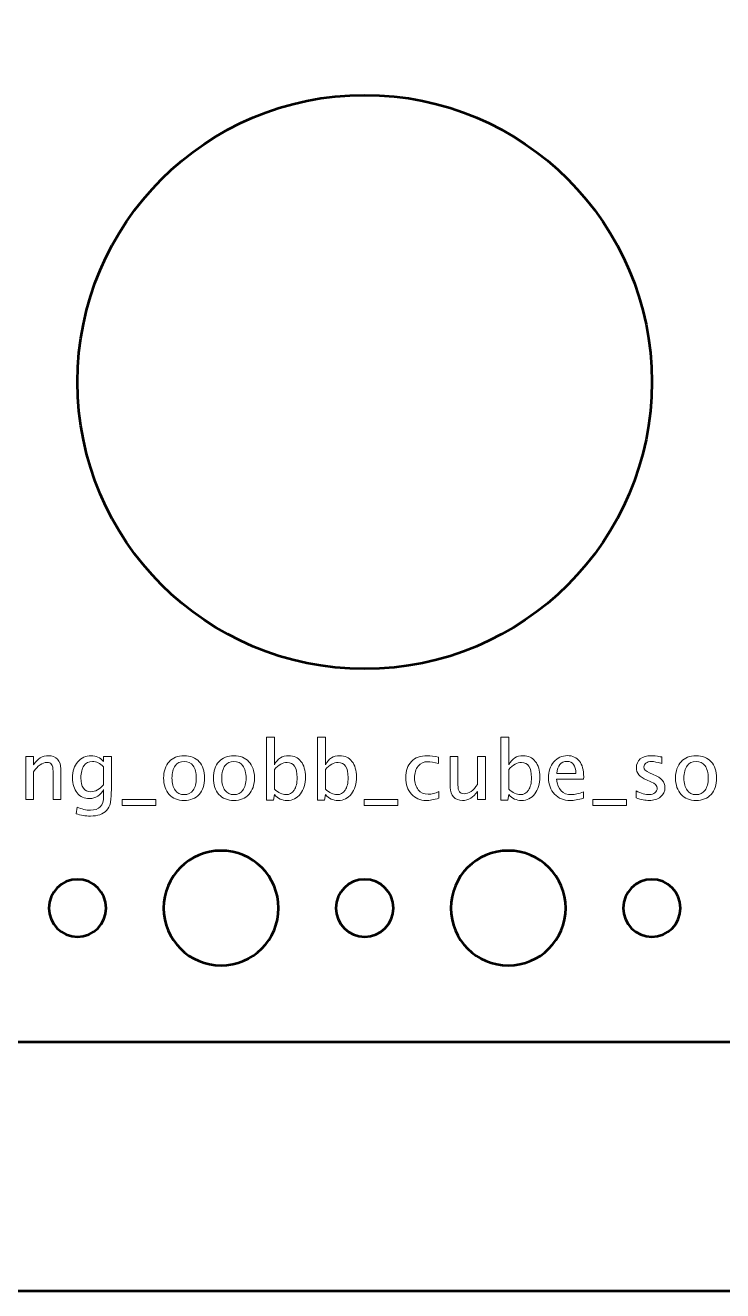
# Model space of a CAD drawing. Header units: centimetres. Extents: x -44 to 44, y -29.8 to 29.1.
# Drawn here: x -31.77 to -28.13, y -29.75 to -23.14 of the extents above; entities that cross this region are included whole.
import ezdxf

# ---------------------------------------------------------------- set-up
doc = ezdxf.new("R2010")
doc.units = ezdxf.units.CM
doc.header["$MEASUREMENT"] = 0
doc.layers.add('Layer 1', color=7, linetype='Continuous')

msp = doc.modelspace()

# ---------------------------------------------------------------- linework, layer by layer
at = {"layer": 'Layer 1', "color": 4, "lineweight": 53}
msp.add_lwpolyline([(-44, -29.75), (-16, -29.75), (-16, -6.25), (-44, -6.25), (-44, -29.75)], close=True, dxfattribs=at)
at = {"layer": 'Layer 1', "lineweight": 53}
msp.add_ellipse((-29.99996, -25.00004), major_axis=(0, 1.50004), ratio=1, dxfattribs=at)
for points, knots in [([(-40.45, -27.95), (-40.45, -27.95), (-40.45, -8.05), (-40.45, -8.05), (-40.45, -8.05), (-40.45, -7.77386), (-40.22614, -7.55), (-39.95, -7.55), (-39.95, -7.55), (-39.95, -7.55), (-20.05, -7.55), (-20.05, -7.55), (-20.05, -7.55), (-19.77386, -7.55), (-19.55, -7.77386), (-19.55, -8.05), (-19.55, -8.05), (-19.55, -8.05), (-19.55, -27.95), (-19.55, -27.95), (-19.55, -27.95), (-19.55, -28.22614), (-19.77386, -28.45), (-20.05, -28.45), (-20.05, -28.45), (-20.05, -28.45), (-39.95, -28.45), (-39.95, -28.45), (-39.95, -28.45), (-40.22614, -28.45), (-40.45, -28.22614), (-40.45, -27.95)], [0, 0, 0, 0, 0.1111111, 0.1111111, 0.1111111, 0.1111111, 0.2222222, 0.2222222, 0.2222222, 0.2222222, 0.3333333, 0.3333333, 0.3333333, 0.3333333, 0.4444444, 0.4444444, 0.4444444, 0.4444444, 0.5555556, 0.5555556, 0.5555556, 0.5555556, 0.6666667, 0.6666667, 0.6666667, 0.6666667, 0.7777778, 0.7777778, 0.7777778, 0.7777778, 1, 1, 1, 1]), ([(-31.05, -27.75), (-31.05, -27.58431), (-30.91569, -27.45), (-30.75, -27.45), (-30.75, -27.45), (-30.58431, -27.45), (-30.45, -27.58431), (-30.45, -27.75), (-30.45, -27.75), (-30.45, -27.91569), (-30.58431, -28.05), (-30.75, -28.05), (-30.75, -28.05), (-30.91569, -28.05), (-31.05, -27.91569), (-31.05, -27.75)], [0, 0, 0, 0, 0.2, 0.2, 0.2, 0.2, 0.4, 0.4, 0.4, 0.4, 0.6, 0.6, 0.6, 0.6, 1, 1, 1, 1]), ([(-29.55, -27.75), (-29.55, -27.58431), (-29.41569, -27.45), (-29.25, -27.45), (-29.25, -27.45), (-29.08431, -27.45), (-28.95, -27.58431), (-28.95, -27.75), (-28.95, -27.75), (-28.95, -27.91569), (-29.08431, -28.05), (-29.25, -28.05), (-29.25, -28.05), (-29.41569, -28.05), (-29.55, -27.91569), (-29.55, -27.75)], [0, 0, 0, 0, 0.2, 0.2, 0.2, 0.2, 0.4, 0.4, 0.4, 0.4, 0.6, 0.6, 0.6, 0.6, 1, 1, 1, 1]), ([(-31.65, -27.75), (-31.65, -27.66716), (-31.58284, -27.6), (-31.5, -27.6), (-31.5, -27.6), (-31.41716, -27.6), (-31.35, -27.66716), (-31.35, -27.75), (-31.35, -27.75), (-31.35, -27.83284), (-31.41716, -27.9), (-31.5, -27.9), (-31.5, -27.9), (-31.58284, -27.9), (-31.65, -27.83284), (-31.65, -27.75)], [0, 0, 0, 0, 0.2, 0.2, 0.2, 0.2, 0.4, 0.4, 0.4, 0.4, 0.6, 0.6, 0.6, 0.6, 1, 1, 1, 1]), ([(-30.15, -27.75), (-30.15, -27.66716), (-30.08284, -27.6), (-30, -27.6), (-30, -27.6), (-29.91716, -27.6), (-29.85, -27.66716), (-29.85, -27.75), (-29.85, -27.75), (-29.85, -27.83284), (-29.91716, -27.9), (-30, -27.9), (-30, -27.9), (-30.08284, -27.9), (-30.15, -27.83284), (-30.15, -27.75)], [0, 0, 0, 0, 0.2, 0.2, 0.2, 0.2, 0.4, 0.4, 0.4, 0.4, 0.6, 0.6, 0.6, 0.6, 1, 1, 1, 1]), ([(-28.65, -27.75), (-28.65, -27.66716), (-28.58284, -27.6), (-28.5, -27.6), (-28.5, -27.6), (-28.41716, -27.6), (-28.35, -27.66716), (-28.35, -27.75), (-28.35, -27.75), (-28.35, -27.83284), (-28.41716, -27.9), (-28.5, -27.9), (-28.5, -27.9), (-28.58284, -27.9), (-28.65, -27.83284), (-28.65, -27.75)], [0, 0, 0, 0, 0.2, 0.2, 0.2, 0.2, 0.4, 0.4, 0.4, 0.4, 0.6, 0.6, 0.6, 0.6, 1, 1, 1, 1])]:
    msp.add_open_spline(points, degree=3, knots=knots, dxfattribs=at)
at = {"layer": 'Layer 1', "color": 5, "lineweight": 9}
for points, knots in [([(-30.51224, -27.18506), (-30.51224, -27.18506), (-30.51224, -26.85613), (-30.51224, -26.85613), (-30.51224, -26.85613), (-30.51224, -26.85613), (-30.4716, -26.85613), (-30.4716, -26.85613), (-30.4716, -26.85613), (-30.4716, -26.85613), (-30.4716, -27.00056), (-30.4716, -27.00056), (-30.4716, -27.00056), (-30.45495, -26.96916), (-30.4299, -26.9535), (-30.39653, -26.9535), (-30.39653, -26.9535), (-30.36951, -26.9535), (-30.34827, -26.96331), (-30.33275, -26.98299), (-30.33275, -26.98299), (-30.31723, -27.00268), (-30.30947, -27.02956), (-30.30947, -27.06363), (-30.30947, -27.06363), (-30.30947, -27.10075), (-30.31828, -27.13073), (-30.33585, -27.15345), (-30.33585, -27.15345), (-30.35342, -27.17624), (-30.37656, -27.1876), (-30.40521, -27.1876), (-30.40521, -27.1876), (-30.43181, -27.1876), (-30.45396, -27.17744), (-30.4716, -27.15705), (-30.4716, -27.15705), (-30.4716, -27.15705), (-30.47654, -27.18506), (-30.47654, -27.18506), (-30.47654, -27.18506), (-30.47654, -27.18506), (-30.51224, -27.18506), (-30.51224, -27.18506)], [0, 0, 0, 0, 0.0833333, 0.0833333, 0.0833333, 0.0833333, 0.1666667, 0.1666667, 0.1666667, 0.1666667, 0.25, 0.25, 0.25, 0.25, 0.3333333, 0.3333333, 0.3333333, 0.3333333, 0.4166667, 0.4166667, 0.4166667, 0.4166667, 0.5, 0.5, 0.5, 0.5, 0.5833333, 0.5833333, 0.5833333, 0.5833333, 0.6666667, 0.6666667, 0.6666667, 0.6666667, 0.75, 0.75, 0.75, 0.75, 0.8333333, 0.8333333, 0.8333333, 0.8333333, 1, 1, 1, 1]), ([(-30.24582, -27.18506), (-30.24582, -27.18506), (-30.24582, -26.85613), (-30.24582, -26.85613), (-30.24582, -26.85613), (-30.24582, -26.85613), (-30.20518, -26.85613), (-30.20518, -26.85613), (-30.20518, -26.85613), (-30.20518, -26.85613), (-30.20518, -27.00056), (-30.20518, -27.00056), (-30.20518, -27.00056), (-30.18853, -26.96916), (-30.16348, -26.9535), (-30.13011, -26.9535), (-30.13011, -26.9535), (-30.10309, -26.9535), (-30.08185, -26.96331), (-30.06633, -26.98299), (-30.06633, -26.98299), (-30.05081, -27.00268), (-30.04305, -27.02956), (-30.04305, -27.06363), (-30.04305, -27.06363), (-30.04305, -27.10075), (-30.05186, -27.13073), (-30.06943, -27.15345), (-30.06943, -27.15345), (-30.087, -27.17624), (-30.11014, -27.1876), (-30.13879, -27.1876), (-30.13879, -27.1876), (-30.16539, -27.1876), (-30.18754, -27.17744), (-30.20518, -27.15705), (-30.20518, -27.15705), (-30.20518, -27.15705), (-30.21012, -27.18506), (-30.21012, -27.18506), (-30.21012, -27.18506), (-30.21012, -27.18506), (-30.24582, -27.18506), (-30.24582, -27.18506)], [0, 0, 0, 0, 0.0833333, 0.0833333, 0.0833333, 0.0833333, 0.1666667, 0.1666667, 0.1666667, 0.1666667, 0.25, 0.25, 0.25, 0.25, 0.3333333, 0.3333333, 0.3333333, 0.3333333, 0.4166667, 0.4166667, 0.4166667, 0.4166667, 0.5, 0.5, 0.5, 0.5, 0.5833333, 0.5833333, 0.5833333, 0.5833333, 0.6666667, 0.6666667, 0.6666667, 0.6666667, 0.75, 0.75, 0.75, 0.75, 0.8333333, 0.8333333, 0.8333333, 0.8333333, 1, 1, 1, 1]), ([(-29.28816, -27.18506), (-29.28816, -27.18506), (-29.28816, -26.85613), (-29.28816, -26.85613), (-29.28816, -26.85613), (-29.28816, -26.85613), (-29.24752, -26.85613), (-29.24752, -26.85613), (-29.24752, -26.85613), (-29.24752, -26.85613), (-29.24752, -27.00056), (-29.24752, -27.00056), (-29.24752, -27.00056), (-29.23087, -26.96916), (-29.20582, -26.9535), (-29.17245, -26.9535), (-29.17245, -26.9535), (-29.14543, -26.9535), (-29.12419, -26.96331), (-29.10867, -26.98299), (-29.10867, -26.98299), (-29.09315, -27.00268), (-29.08539, -27.02956), (-29.08539, -27.06363), (-29.08539, -27.06363), (-29.08539, -27.10075), (-29.0942, -27.13073), (-29.11177, -27.15345), (-29.11177, -27.15345), (-29.12934, -27.17624), (-29.15248, -27.1876), (-29.18113, -27.1876), (-29.18113, -27.1876), (-29.20773, -27.1876), (-29.22988, -27.17744), (-29.24752, -27.15705), (-29.24752, -27.15705), (-29.24752, -27.15705), (-29.25246, -27.18506), (-29.25246, -27.18506), (-29.25246, -27.18506), (-29.25246, -27.18506), (-29.28816, -27.18506), (-29.28816, -27.18506)], [0, 0, 0, 0, 0.0833333, 0.0833333, 0.0833333, 0.0833333, 0.1666667, 0.1666667, 0.1666667, 0.1666667, 0.25, 0.25, 0.25, 0.25, 0.3333333, 0.3333333, 0.3333333, 0.3333333, 0.4166667, 0.4166667, 0.4166667, 0.4166667, 0.5, 0.5, 0.5, 0.5, 0.5833333, 0.5833333, 0.5833333, 0.5833333, 0.6666667, 0.6666667, 0.6666667, 0.6666667, 0.75, 0.75, 0.75, 0.75, 0.8333333, 0.8333333, 0.8333333, 0.8333333, 1, 1, 1, 1]), ([(-31.77075, -27.18252), (-31.77075, -27.18252), (-31.77075, -26.95816), (-31.77075, -26.95816), (-31.77075, -26.95816), (-31.77075, -26.95816), (-31.73011, -26.95816), (-31.73011, -26.95816), (-31.73011, -26.95816), (-31.73011, -26.95816), (-31.73011, -27.00056), (-31.73011, -27.00056), (-31.73011, -27.00056), (-31.70859, -26.96916), (-31.6822, -26.9535), (-31.65102, -26.9535), (-31.65102, -26.9535), (-31.6314, -26.9535), (-31.61581, -26.95964), (-31.60431, -26.97198), (-31.60431, -26.97198), (-31.59281, -26.98426), (-31.58703, -27.00084), (-31.58703, -27.02158), (-31.58703, -27.02158), (-31.58703, -27.02158), (-31.58703, -27.18252), (-31.58703, -27.18252), (-31.58703, -27.18252), (-31.58703, -27.18252), (-31.62766, -27.18252), (-31.62766, -27.18252), (-31.62766, -27.18252), (-31.62766, -27.18252), (-31.62766, -27.03485), (-31.62766, -27.03485), (-31.62766, -27.03485), (-31.62766, -27.0182), (-31.63013, -27.00634), (-31.635, -26.99929), (-31.635, -26.99929), (-31.63994, -26.99216), (-31.64806, -26.98863), (-31.65941, -26.98863), (-31.65941, -26.98863), (-31.68439, -26.98863), (-31.70796, -27.00493), (-31.73011, -27.03753), (-31.73011, -27.03753), (-31.73011, -27.03753), (-31.73011, -27.18252), (-31.73011, -27.18252), (-31.73011, -27.18252), (-31.73011, -27.18252), (-31.77075, -27.18252), (-31.77075, -27.18252)], [0, 0, 0, 0, 0.0666667, 0.0666667, 0.0666667, 0.0666667, 0.1333333, 0.1333333, 0.1333333, 0.1333333, 0.2, 0.2, 0.2, 0.2, 0.2666667, 0.2666667, 0.2666667, 0.2666667, 0.3333333, 0.3333333, 0.3333333, 0.3333333, 0.4, 0.4, 0.4, 0.4, 0.4666667, 0.4666667, 0.4666667, 0.4666667, 0.5333333, 0.5333333, 0.5333333, 0.5333333, 0.6, 0.6, 0.6, 0.6, 0.6666667, 0.6666667, 0.6666667, 0.6666667, 0.7333333, 0.7333333, 0.7333333, 0.7333333, 0.8, 0.8, 0.8, 0.8, 0.8666667, 0.8666667, 0.8666667, 0.8666667, 1, 1, 1, 1]), ([(-31.50715, -27.25703), (-31.50715, -27.25703), (-31.50236, -27.22189), (-31.50236, -27.22189), (-31.50236, -27.22189), (-31.47879, -27.2329), (-31.45544, -27.2384), (-31.43237, -27.2384), (-31.43237, -27.2384), (-31.38658, -27.2384), (-31.36364, -27.21413), (-31.36364, -27.16566), (-31.36364, -27.16566), (-31.36364, -27.16566), (-31.36364, -27.13038), (-31.36364, -27.13038), (-31.36364, -27.13038), (-31.3707, -27.14527), (-31.38072, -27.15677), (-31.39377, -27.16502), (-31.39377, -27.16502), (-31.40682, -27.17328), (-31.42136, -27.17744), (-31.43737, -27.17744), (-31.43737, -27.17744), (-31.46454, -27.17744), (-31.48606, -27.1677), (-31.50193, -27.14823), (-31.50193, -27.14823), (-31.51781, -27.12876), (-31.52578, -27.10237), (-31.52578, -27.06907), (-31.52578, -27.06907), (-31.52578, -27.03499), (-31.51675, -27.00719), (-31.49869, -26.98567), (-31.49869, -26.98567), (-31.48055, -26.96422), (-31.4572, -26.9535), (-31.42848, -26.9535), (-31.42848, -26.9535), (-31.40337, -26.9535), (-31.38171, -26.96366), (-31.36364, -26.98405), (-31.36364, -26.98405), (-31.36364, -26.98405), (-31.36364, -26.95816), (-31.36364, -26.95816), (-31.36364, -26.95816), (-31.36364, -26.95816), (-31.32301, -26.95816), (-31.32301, -26.95816), (-31.32301, -26.95816), (-31.32301, -26.95816), (-31.32301, -27.12128), (-31.32301, -27.12128), (-31.32301, -27.12128), (-31.32301, -27.15634), (-31.32484, -27.18231), (-31.32851, -27.19917), (-31.32851, -27.19917), (-31.33211, -27.21603), (-31.33902, -27.22986), (-31.34904, -27.24059), (-31.34904, -27.24059), (-31.36682, -27.25942), (-31.39462, -27.26888), (-31.43237, -27.26888), (-31.43237, -27.26888), (-31.45826, -27.26888), (-31.48316, -27.26493), (-31.50715, -27.25703)], [0, 0, 0, 0, 0.0526316, 0.0526316, 0.0526316, 0.0526316, 0.1052632, 0.1052632, 0.1052632, 0.1052632, 0.1578947, 0.1578947, 0.1578947, 0.1578947, 0.2105263, 0.2105263, 0.2105263, 0.2105263, 0.2631579, 0.2631579, 0.2631579, 0.2631579, 0.3157895, 0.3157895, 0.3157895, 0.3157895, 0.3684211, 0.3684211, 0.3684211, 0.3684211, 0.4210526, 0.4210526, 0.4210526, 0.4210526, 0.4736842, 0.4736842, 0.4736842, 0.4736842, 0.5263158, 0.5263158, 0.5263158, 0.5263158, 0.5789474, 0.5789474, 0.5789474, 0.5789474, 0.6315789, 0.6315789, 0.6315789, 0.6315789, 0.6842105, 0.6842105, 0.6842105, 0.6842105, 0.7368421, 0.7368421, 0.7368421, 0.7368421, 0.7894737, 0.7894737, 0.7894737, 0.7894737, 0.8421053, 0.8421053, 0.8421053, 0.8421053, 0.8947368, 0.8947368, 0.8947368, 0.8947368, 1, 1, 1, 1]), ([(-31.36364, -27.10491), (-31.36364, -27.10491), (-31.36364, -27.01185), (-31.36364, -27.01185), (-31.36364, -27.01185), (-31.38157, -26.99329), (-31.40111, -26.98398), (-31.42221, -26.98398), (-31.42221, -26.98398), (-31.44097, -26.98398), (-31.45565, -26.99146), (-31.46623, -27.00649), (-31.46623, -27.00649), (-31.47689, -27.02144), (-31.48218, -27.04226), (-31.48218, -27.06879), (-31.48218, -27.06879), (-31.48218, -27.11754), (-31.46489, -27.14188), (-31.43025, -27.14188), (-31.43025, -27.14188), (-31.40668, -27.14188), (-31.38446, -27.12953), (-31.36364, -27.10491)], [0, 0, 0, 0, 0.1428571, 0.1428571, 0.1428571, 0.1428571, 0.2857143, 0.2857143, 0.2857143, 0.2857143, 0.4285714, 0.4285714, 0.4285714, 0.4285714, 0.5714286, 0.5714286, 0.5714286, 0.5714286, 0.7142857, 0.7142857, 0.7142857, 0.7142857, 1, 1, 1, 1]), ([(-30.94306, -27.1876), (-30.97601, -27.1876), (-31.00211, -27.17709), (-31.0213, -27.15606), (-31.0213, -27.15606), (-31.04056, -27.13504), (-31.05016, -27.10646), (-31.05016, -27.07041), (-31.05016, -27.07041), (-31.05016, -27.03443), (-31.04056, -27.00592), (-31.0213, -26.98497), (-31.0213, -26.98497), (-31.00211, -26.96401), (-30.97601, -26.9535), (-30.94306, -26.9535), (-30.94306, -26.9535), (-30.91011, -26.9535), (-30.884, -26.96401), (-30.86481, -26.98497), (-30.86481, -26.98497), (-30.84555, -27.00592), (-30.83596, -27.03443), (-30.83596, -27.07041), (-30.83596, -27.07041), (-30.83596, -27.10646), (-30.84555, -27.13504), (-30.86481, -27.15606), (-30.86481, -27.15606), (-30.884, -27.17709), (-30.91011, -27.1876), (-30.94306, -27.1876)], [0, 0, 0, 0, 0.1111111, 0.1111111, 0.1111111, 0.1111111, 0.2222222, 0.2222222, 0.2222222, 0.2222222, 0.3333333, 0.3333333, 0.3333333, 0.3333333, 0.4444444, 0.4444444, 0.4444444, 0.4444444, 0.5555556, 0.5555556, 0.5555556, 0.5555556, 0.6666667, 0.6666667, 0.6666667, 0.6666667, 0.7777778, 0.7777778, 0.7777778, 0.7777778, 1, 1, 1, 1]), ([(-30.94313, -27.15712), (-30.92302, -27.15712), (-30.90736, -27.14957), (-30.89621, -27.1344), (-30.89621, -27.1344), (-30.88513, -27.1193), (-30.87956, -27.09792), (-30.87956, -27.07041), (-30.87956, -27.07041), (-30.87956, -27.04296), (-30.88513, -27.02165), (-30.89621, -27.00656), (-30.89621, -27.00656), (-30.90736, -26.99153), (-30.92302, -26.98398), (-30.94313, -26.98398), (-30.94313, -26.98398), (-30.96331, -26.98398), (-30.97897, -26.99153), (-30.98998, -27.00656), (-30.98998, -27.00656), (-31.00105, -27.02165), (-31.00656, -27.04296), (-31.00656, -27.07041), (-31.00656, -27.07041), (-31.00656, -27.09792), (-31.00105, -27.1193), (-30.98998, -27.1344), (-30.98998, -27.1344), (-30.97897, -27.14957), (-30.96331, -27.15712), (-30.94313, -27.15712)], [0, 0, 0, 0, 0.1111111, 0.1111111, 0.1111111, 0.1111111, 0.2222222, 0.2222222, 0.2222222, 0.2222222, 0.3333333, 0.3333333, 0.3333333, 0.3333333, 0.4444444, 0.4444444, 0.4444444, 0.4444444, 0.5555556, 0.5555556, 0.5555556, 0.5555556, 0.6666667, 0.6666667, 0.6666667, 0.6666667, 0.7777778, 0.7777778, 0.7777778, 0.7777778, 1, 1, 1, 1]), ([(-30.68299, -27.1876), (-30.71594, -27.1876), (-30.74204, -27.17709), (-30.76123, -27.15606), (-30.76123, -27.15606), (-30.78049, -27.13504), (-30.79009, -27.10646), (-30.79009, -27.07041), (-30.79009, -27.07041), (-30.79009, -27.03443), (-30.78049, -27.00592), (-30.76123, -26.98497), (-30.76123, -26.98497), (-30.74204, -26.96401), (-30.71594, -26.9535), (-30.68299, -26.9535), (-30.68299, -26.9535), (-30.65004, -26.9535), (-30.62393, -26.96401), (-30.60474, -26.98497), (-30.60474, -26.98497), (-30.58548, -27.00592), (-30.57589, -27.03443), (-30.57589, -27.07041), (-30.57589, -27.07041), (-30.57589, -27.10646), (-30.58548, -27.13504), (-30.60474, -27.15606), (-30.60474, -27.15606), (-30.62393, -27.17709), (-30.65004, -27.1876), (-30.68299, -27.1876)], [0, 0, 0, 0, 0.1111111, 0.1111111, 0.1111111, 0.1111111, 0.2222222, 0.2222222, 0.2222222, 0.2222222, 0.3333333, 0.3333333, 0.3333333, 0.3333333, 0.4444444, 0.4444444, 0.4444444, 0.4444444, 0.5555556, 0.5555556, 0.5555556, 0.5555556, 0.6666667, 0.6666667, 0.6666667, 0.6666667, 0.7777778, 0.7777778, 0.7777778, 0.7777778, 1, 1, 1, 1]), ([(-30.68306, -27.15712), (-30.66295, -27.15712), (-30.64729, -27.14957), (-30.63614, -27.1344), (-30.63614, -27.1344), (-30.62506, -27.1193), (-30.61949, -27.09792), (-30.61949, -27.07041), (-30.61949, -27.07041), (-30.61949, -27.04296), (-30.62506, -27.02165), (-30.63614, -27.00656), (-30.63614, -27.00656), (-30.64729, -26.99153), (-30.66295, -26.98398), (-30.68306, -26.98398), (-30.68306, -26.98398), (-30.70324, -26.98398), (-30.7189, -26.99153), (-30.72991, -27.00656), (-30.72991, -27.00656), (-30.74098, -27.02165), (-30.74649, -27.04296), (-30.74649, -27.07041), (-30.74649, -27.07041), (-30.74649, -27.09792), (-30.74098, -27.1193), (-30.72991, -27.1344), (-30.72991, -27.1344), (-30.7189, -27.14957), (-30.70324, -27.15712), (-30.68306, -27.15712)], [0, 0, 0, 0, 0.1111111, 0.1111111, 0.1111111, 0.1111111, 0.2222222, 0.2222222, 0.2222222, 0.2222222, 0.3333333, 0.3333333, 0.3333333, 0.3333333, 0.4444444, 0.4444444, 0.4444444, 0.4444444, 0.5555556, 0.5555556, 0.5555556, 0.5555556, 0.6666667, 0.6666667, 0.6666667, 0.6666667, 0.7777778, 0.7777778, 0.7777778, 0.7777778, 1, 1, 1, 1]), ([(-29.61194, -27.17575), (-29.63826, -27.18365), (-29.66098, -27.1876), (-29.6801, -27.1876), (-29.6801, -27.1876), (-29.71044, -27.1876), (-29.73556, -27.17638), (-29.75552, -27.15402), (-29.75552, -27.15402), (-29.77549, -27.13158), (-29.78551, -27.10329), (-29.78551, -27.06921), (-29.78551, -27.06921), (-29.78551, -27.0328), (-29.77563, -27.00437), (-29.75588, -26.98405), (-29.75588, -26.98405), (-29.73612, -26.96366), (-29.70853, -26.9535), (-29.67312, -26.9535), (-29.67312, -26.9535), (-29.65569, -26.9535), (-29.63607, -26.9559), (-29.61448, -26.9607), (-29.61448, -26.9607), (-29.61448, -26.9607), (-29.61448, -26.99498), (-29.61448, -26.99498), (-29.61448, -26.99498), (-29.63742, -26.98821), (-29.65611, -26.98482), (-29.67051, -26.98482), (-29.67051, -26.98482), (-29.69139, -26.98482), (-29.70811, -26.99266), (-29.7206, -27.00825), (-29.7206, -27.00825), (-29.73309, -27.02384), (-29.73937, -27.04466), (-29.73937, -27.07062), (-29.73937, -27.07062), (-29.73937, -27.09581), (-29.73288, -27.11613), (-29.71996, -27.13172), (-29.71996, -27.13172), (-29.70705, -27.14724), (-29.69019, -27.155), (-29.66924, -27.155), (-29.66924, -27.155), (-29.65068, -27.155), (-29.63163, -27.15021), (-29.61194, -27.14061), (-29.61194, -27.14061), (-29.61194, -27.14061), (-29.61194, -27.17575), (-29.61194, -27.17575)], [0, 0, 0, 0, 0.0666667, 0.0666667, 0.0666667, 0.0666667, 0.1333333, 0.1333333, 0.1333333, 0.1333333, 0.2, 0.2, 0.2, 0.2, 0.2666667, 0.2666667, 0.2666667, 0.2666667, 0.3333333, 0.3333333, 0.3333333, 0.3333333, 0.4, 0.4, 0.4, 0.4, 0.4666667, 0.4666667, 0.4666667, 0.4666667, 0.5333333, 0.5333333, 0.5333333, 0.5333333, 0.6, 0.6, 0.6, 0.6, 0.6666667, 0.6666667, 0.6666667, 0.6666667, 0.7333333, 0.7333333, 0.7333333, 0.7333333, 0.8, 0.8, 0.8, 0.8, 0.8666667, 0.8666667, 0.8666667, 0.8666667, 1, 1, 1, 1]), ([(-29.41036, -27.18252), (-29.41036, -27.18252), (-29.41036, -27.14033), (-29.41036, -27.14033), (-29.41036, -27.14033), (-29.43203, -27.17187), (-29.45834, -27.1876), (-29.48925, -27.1876), (-29.48925, -27.1876), (-29.50886, -27.1876), (-29.52445, -27.18146), (-29.53602, -27.16911), (-29.53602, -27.16911), (-29.54766, -27.15677), (-29.55345, -27.14019), (-29.55345, -27.11923), (-29.55345, -27.11923), (-29.55345, -27.11923), (-29.55345, -26.95816), (-29.55345, -26.95816), (-29.55345, -26.95816), (-29.55345, -26.95816), (-29.51281, -26.95816), (-29.51281, -26.95816), (-29.51281, -26.95816), (-29.51281, -26.95816), (-29.51281, -27.10597), (-29.51281, -27.10597), (-29.51281, -27.10597), (-29.51281, -27.12283), (-29.51034, -27.13475), (-29.50547, -27.14181), (-29.50547, -27.14181), (-29.50053, -27.14894), (-29.49235, -27.15246), (-29.48085, -27.15246), (-29.48085, -27.15246), (-29.45601, -27.15246), (-29.43245, -27.13617), (-29.41036, -27.1035), (-29.41036, -27.1035), (-29.41036, -27.1035), (-29.41036, -26.95816), (-29.41036, -26.95816), (-29.41036, -26.95816), (-29.41036, -26.95816), (-29.36973, -26.95816), (-29.36973, -26.95816), (-29.36973, -26.95816), (-29.36973, -26.95816), (-29.36973, -27.18252), (-29.36973, -27.18252), (-29.36973, -27.18252), (-29.36973, -27.18252), (-29.41036, -27.18252), (-29.41036, -27.18252)], [0, 0, 0, 0, 0.0666667, 0.0666667, 0.0666667, 0.0666667, 0.1333333, 0.1333333, 0.1333333, 0.1333333, 0.2, 0.2, 0.2, 0.2, 0.2666667, 0.2666667, 0.2666667, 0.2666667, 0.3333333, 0.3333333, 0.3333333, 0.3333333, 0.4, 0.4, 0.4, 0.4, 0.4666667, 0.4666667, 0.4666667, 0.4666667, 0.5333333, 0.5333333, 0.5333333, 0.5333333, 0.6, 0.6, 0.6, 0.6, 0.6666667, 0.6666667, 0.6666667, 0.6666667, 0.7333333, 0.7333333, 0.7333333, 0.7333333, 0.8, 0.8, 0.8, 0.8, 0.8666667, 0.8666667, 0.8666667, 0.8666667, 1, 1, 1, 1]), ([(-28.85706, -27.17532), (-28.88437, -27.18351), (-28.90772, -27.1876), (-28.9272, -27.1876), (-28.9272, -27.1876), (-28.96043, -27.1876), (-28.98745, -27.17659), (-29.00826, -27.15465), (-29.00826, -27.15465), (-29.02908, -27.13271), (-29.03952, -27.10427), (-29.03952, -27.06928), (-29.03952, -27.06928), (-29.03952, -27.03534), (-29.03035, -27.00747), (-29.01193, -26.98567), (-29.01193, -26.98567), (-28.99352, -26.96394), (-28.96995, -26.95308), (-28.94124, -26.95308), (-28.94124, -26.95308), (-28.91407, -26.95308), (-28.89305, -26.96274), (-28.87823, -26.98207), (-28.87823, -26.98207), (-28.86341, -27.00141), (-28.85601, -27.02878), (-28.85601, -27.06427), (-28.85601, -27.06427), (-28.85601, -27.06427), (-28.85622, -27.07669), (-28.85622, -27.07669), (-28.85622, -27.07669), (-28.85622, -27.07669), (-28.99803, -27.07669), (-28.99803, -27.07669), (-28.99803, -27.07669), (-28.99211, -27.13031), (-28.96593, -27.15712), (-28.91958, -27.15712), (-28.91958, -27.15712), (-28.90257, -27.15712), (-28.88176, -27.15232), (-28.85706, -27.14273), (-28.85706, -27.14273), (-28.85706, -27.14273), (-28.85706, -27.17532), (-28.85706, -27.17532)], [0, 0, 0, 0, 0.0769231, 0.0769231, 0.0769231, 0.0769231, 0.1538462, 0.1538462, 0.1538462, 0.1538462, 0.2307692, 0.2307692, 0.2307692, 0.2307692, 0.3076923, 0.3076923, 0.3076923, 0.3076923, 0.3846154, 0.3846154, 0.3846154, 0.3846154, 0.4615385, 0.4615385, 0.4615385, 0.4615385, 0.5384615, 0.5384615, 0.5384615, 0.5384615, 0.6153846, 0.6153846, 0.6153846, 0.6153846, 0.6923077, 0.6923077, 0.6923077, 0.6923077, 0.7692308, 0.7692308, 0.7692308, 0.7692308, 0.8461538, 0.8461538, 0.8461538, 0.8461538, 1, 1, 1, 1]), ([(-28.99592, -27.04621), (-28.99592, -27.04621), (-28.89686, -27.04621), (-28.89686, -27.04621), (-28.89686, -27.04621), (-28.89686, -27.00444), (-28.91245, -26.98355), (-28.94357, -26.98355), (-28.94357, -26.98355), (-28.97489, -26.98355), (-28.99232, -27.00444), (-28.99592, -27.04621)], [0, 0, 0, 0, 0.25, 0.25, 0.25, 0.25, 0.5, 0.5, 0.5, 0.5, 1, 1, 1, 1]), ([(-28.58224, -27.17448), (-28.58224, -27.17448), (-28.58224, -27.13722), (-28.58224, -27.13722), (-28.58224, -27.13722), (-28.55564, -27.15049), (-28.53257, -27.15712), (-28.51289, -27.15712), (-28.51289, -27.15712), (-28.50118, -27.15712), (-28.49144, -27.15395), (-28.48375, -27.1476), (-28.48375, -27.1476), (-28.47606, -27.14132), (-28.47218, -27.13341), (-28.47218, -27.12389), (-28.47218, -27.12389), (-28.47218, -27.10999), (-28.48297, -27.09849), (-28.50456, -27.08939), (-28.50456, -27.08939), (-28.50456, -27.08939), (-28.52834, -27.0793), (-28.52834, -27.0793), (-28.52834, -27.0793), (-28.56341, -27.06476), (-28.58097, -27.04374), (-28.58097, -27.01643), (-28.58097, -27.01643), (-28.58097, -26.99689), (-28.57406, -26.98151), (-28.56023, -26.97029), (-28.56023, -26.97029), (-28.5464, -26.95907), (-28.52742, -26.9535), (-28.50336, -26.9535), (-28.50336, -26.9535), (-28.49087, -26.9535), (-28.47535, -26.95519), (-28.45694, -26.95865), (-28.45694, -26.95865), (-28.45694, -26.95865), (-28.44847, -26.96027), (-28.44847, -26.96027), (-28.44847, -26.96027), (-28.44847, -26.96027), (-28.44847, -26.99414), (-28.44847, -26.99414), (-28.44847, -26.99414), (-28.47112, -26.98736), (-28.48918, -26.98398), (-28.50266, -26.98398), (-28.50266, -26.98398), (-28.51451, -26.98398), (-28.52389, -26.98659), (-28.53102, -26.99174), (-28.53102, -26.99174), (-28.53808, -26.99689), (-28.5416, -27.0038), (-28.5416, -27.01248), (-28.5416, -27.01248), (-28.5416, -27.02469), (-28.53173, -27.03506), (-28.5119, -27.04346), (-28.5119, -27.04346), (-28.5119, -27.04346), (-28.49236, -27.05171), (-28.49236, -27.05171), (-28.49236, -27.05171), (-28.4702, -27.06102), (-28.45454, -27.0709), (-28.44537, -27.08127), (-28.44537, -27.08127), (-28.43612, -27.09165), (-28.43154, -27.10463), (-28.43154, -27.12015), (-28.43154, -27.12015), (-28.43154, -27.13983), (-28.4393, -27.15599), (-28.45489, -27.16862), (-28.45489, -27.16862), (-28.47041, -27.18125), (-28.49031, -27.1876), (-28.51451, -27.1876), (-28.51451, -27.1876), (-28.53314, -27.1876), (-28.55564, -27.18323), (-28.58224, -27.17448)], [0, 0, 0, 0, 0.0434783, 0.0434783, 0.0434783, 0.0434783, 0.0869565, 0.0869565, 0.0869565, 0.0869565, 0.1304348, 0.1304348, 0.1304348, 0.1304348, 0.173913, 0.173913, 0.173913, 0.173913, 0.2173913, 0.2173913, 0.2173913, 0.2173913, 0.2608696, 0.2608696, 0.2608696, 0.2608696, 0.3043478, 0.3043478, 0.3043478, 0.3043478, 0.3478261, 0.3478261, 0.3478261, 0.3478261, 0.3913043, 0.3913043, 0.3913043, 0.3913043, 0.4347826, 0.4347826, 0.4347826, 0.4347826, 0.4782609, 0.4782609, 0.4782609, 0.4782609, 0.5217391, 0.5217391, 0.5217391, 0.5217391, 0.5652174, 0.5652174, 0.5652174, 0.5652174, 0.6086957, 0.6086957, 0.6086957, 0.6086957, 0.6521739, 0.6521739, 0.6521739, 0.6521739, 0.6956522, 0.6956522, 0.6956522, 0.6956522, 0.7391304, 0.7391304, 0.7391304, 0.7391304, 0.7826087, 0.7826087, 0.7826087, 0.7826087, 0.826087, 0.826087, 0.826087, 0.826087, 0.8695652, 0.8695652, 0.8695652, 0.8695652, 0.9130435, 0.9130435, 0.9130435, 0.9130435, 1, 1, 1, 1]), ([(-28.26905, -27.1876), (-28.302, -27.1876), (-28.3281, -27.17709), (-28.34729, -27.15606), (-28.34729, -27.15606), (-28.36655, -27.13504), (-28.37615, -27.10646), (-28.37615, -27.07041), (-28.37615, -27.07041), (-28.37615, -27.03443), (-28.36655, -27.00592), (-28.34729, -26.98497), (-28.34729, -26.98497), (-28.3281, -26.96401), (-28.302, -26.9535), (-28.26905, -26.9535), (-28.26905, -26.9535), (-28.2361, -26.9535), (-28.20999, -26.96401), (-28.1908, -26.98497), (-28.1908, -26.98497), (-28.17154, -27.00592), (-28.16195, -27.03443), (-28.16195, -27.07041), (-28.16195, -27.07041), (-28.16195, -27.10646), (-28.17154, -27.13504), (-28.1908, -27.15606), (-28.1908, -27.15606), (-28.20999, -27.17709), (-28.2361, -27.1876), (-28.26905, -27.1876)], [0, 0, 0, 0, 0.1111111, 0.1111111, 0.1111111, 0.1111111, 0.2222222, 0.2222222, 0.2222222, 0.2222222, 0.3333333, 0.3333333, 0.3333333, 0.3333333, 0.4444444, 0.4444444, 0.4444444, 0.4444444, 0.5555556, 0.5555556, 0.5555556, 0.5555556, 0.6666667, 0.6666667, 0.6666667, 0.6666667, 0.7777778, 0.7777778, 0.7777778, 0.7777778, 1, 1, 1, 1]), ([(-28.26912, -27.15712), (-28.24901, -27.15712), (-28.23335, -27.14957), (-28.2222, -27.1344), (-28.2222, -27.1344), (-28.21112, -27.1193), (-28.20555, -27.09792), (-28.20555, -27.07041), (-28.20555, -27.07041), (-28.20555, -27.04296), (-28.21112, -27.02165), (-28.2222, -27.00656), (-28.2222, -27.00656), (-28.23335, -26.99153), (-28.24901, -26.98398), (-28.26912, -26.98398), (-28.26912, -26.98398), (-28.2893, -26.98398), (-28.30496, -26.99153), (-28.31597, -27.00656), (-28.31597, -27.00656), (-28.32704, -27.02165), (-28.33255, -27.04296), (-28.33255, -27.07041), (-28.33255, -27.07041), (-28.33255, -27.09792), (-28.32704, -27.1193), (-28.31597, -27.1344), (-28.31597, -27.1344), (-28.30496, -27.14957), (-28.2893, -27.15712), (-28.26912, -27.15712)], [0, 0, 0, 0, 0.1111111, 0.1111111, 0.1111111, 0.1111111, 0.2222222, 0.2222222, 0.2222222, 0.2222222, 0.3333333, 0.3333333, 0.3333333, 0.3333333, 0.4444444, 0.4444444, 0.4444444, 0.4444444, 0.5555556, 0.5555556, 0.5555556, 0.5555556, 0.6666667, 0.6666667, 0.6666667, 0.6666667, 0.7777778, 0.7777778, 0.7777778, 0.7777778, 1, 1, 1, 1]), ([(-30.4716, -27.12904), (-30.45065, -27.14774), (-30.43068, -27.15712), (-30.4117, -27.15712), (-30.4117, -27.15712), (-30.393, -27.15712), (-30.37854, -27.14929), (-30.36838, -27.1337), (-30.36838, -27.1337), (-30.35815, -27.1181), (-30.35307, -27.09616), (-30.35307, -27.0678), (-30.35307, -27.0678), (-30.35307, -27.0153), (-30.37042, -26.98906), (-30.40514, -26.98906), (-30.40514, -26.98906), (-30.42786, -26.98906), (-30.45001, -27.00133), (-30.4716, -27.02596), (-30.4716, -27.02596), (-30.4716, -27.02596), (-30.4716, -27.12904), (-30.4716, -27.12904)], [0, 0, 0, 0, 0.1428571, 0.1428571, 0.1428571, 0.1428571, 0.2857143, 0.2857143, 0.2857143, 0.2857143, 0.4285714, 0.4285714, 0.4285714, 0.4285714, 0.5714286, 0.5714286, 0.5714286, 0.5714286, 0.7142857, 0.7142857, 0.7142857, 0.7142857, 1, 1, 1, 1]), ([(-30.20518, -27.12904), (-30.18423, -27.14774), (-30.16426, -27.15712), (-30.14528, -27.15712), (-30.14528, -27.15712), (-30.12658, -27.15712), (-30.11212, -27.14929), (-30.10196, -27.1337), (-30.10196, -27.1337), (-30.09173, -27.1181), (-30.08665, -27.09616), (-30.08665, -27.0678), (-30.08665, -27.0678), (-30.08665, -27.0153), (-30.104, -26.98906), (-30.13872, -26.98906), (-30.13872, -26.98906), (-30.16144, -26.98906), (-30.18359, -27.00133), (-30.20518, -27.02596), (-30.20518, -27.02596), (-30.20518, -27.02596), (-30.20518, -27.12904), (-30.20518, -27.12904)], [0, 0, 0, 0, 0.1428571, 0.1428571, 0.1428571, 0.1428571, 0.2857143, 0.2857143, 0.2857143, 0.2857143, 0.4285714, 0.4285714, 0.4285714, 0.4285714, 0.5714286, 0.5714286, 0.5714286, 0.5714286, 0.7142857, 0.7142857, 0.7142857, 0.7142857, 1, 1, 1, 1]), ([(-29.24752, -27.12904), (-29.22657, -27.14774), (-29.2066, -27.15712), (-29.18762, -27.15712), (-29.18762, -27.15712), (-29.16892, -27.15712), (-29.15446, -27.14929), (-29.1443, -27.1337), (-29.1443, -27.1337), (-29.13407, -27.1181), (-29.12899, -27.09616), (-29.12899, -27.0678), (-29.12899, -27.0678), (-29.12899, -27.0153), (-29.14634, -26.98906), (-29.18106, -26.98906), (-29.18106, -26.98906), (-29.20378, -26.98906), (-29.22593, -27.00133), (-29.24752, -27.02596), (-29.24752, -27.02596), (-29.24752, -27.02596), (-29.24752, -27.12904), (-29.24752, -27.12904)], [0, 0, 0, 0, 0.1428571, 0.1428571, 0.1428571, 0.1428571, 0.2857143, 0.2857143, 0.2857143, 0.2857143, 0.4285714, 0.4285714, 0.4285714, 0.4285714, 0.5714286, 0.5714286, 0.5714286, 0.5714286, 0.7142857, 0.7142857, 0.7142857, 0.7142857, 1, 1, 1, 1]), ([(-31.26691, -27.213), (-31.26691, -27.213), (-31.26691, -27.18252), (-31.26691, -27.18252), (-31.26691, -27.18252), (-31.26691, -27.18252), (-31.0908, -27.18252), (-31.0908, -27.18252), (-31.0908, -27.18252), (-31.0908, -27.18252), (-31.0908, -27.213), (-31.0908, -27.213), (-31.0908, -27.213), (-31.0908, -27.213), (-31.26691, -27.213), (-31.26691, -27.213)], [0, 0, 0, 0, 0.2, 0.2, 0.2, 0.2, 0.4, 0.4, 0.4, 0.4, 0.6, 0.6, 0.6, 0.6, 1, 1, 1, 1]), ([(-30.00226, -27.213), (-30.00226, -27.213), (-30.00226, -27.18252), (-30.00226, -27.18252), (-30.00226, -27.18252), (-30.00226, -27.18252), (-29.82615, -27.18252), (-29.82615, -27.18252), (-29.82615, -27.18252), (-29.82615, -27.18252), (-29.82615, -27.213), (-29.82615, -27.213), (-29.82615, -27.213), (-29.82615, -27.213), (-30.00226, -27.213), (-30.00226, -27.213)], [0, 0, 0, 0, 0.2, 0.2, 0.2, 0.2, 0.4, 0.4, 0.4, 0.4, 0.6, 0.6, 0.6, 0.6, 1, 1, 1, 1]), ([(-28.80873, -27.213), (-28.80873, -27.213), (-28.80873, -27.18252), (-28.80873, -27.18252), (-28.80873, -27.18252), (-28.80873, -27.18252), (-28.63262, -27.18252), (-28.63262, -27.18252), (-28.63262, -27.18252), (-28.63262, -27.18252), (-28.63262, -27.213), (-28.63262, -27.213), (-28.63262, -27.213), (-28.63262, -27.213), (-28.80873, -27.213), (-28.80873, -27.213)], [0, 0, 0, 0, 0.2, 0.2, 0.2, 0.2, 0.4, 0.4, 0.4, 0.4, 0.6, 0.6, 0.6, 0.6, 1, 1, 1, 1])]:
    msp.add_open_spline(points, degree=3, knots=knots, dxfattribs=at)

doc.saveas('drawing.dxf')
